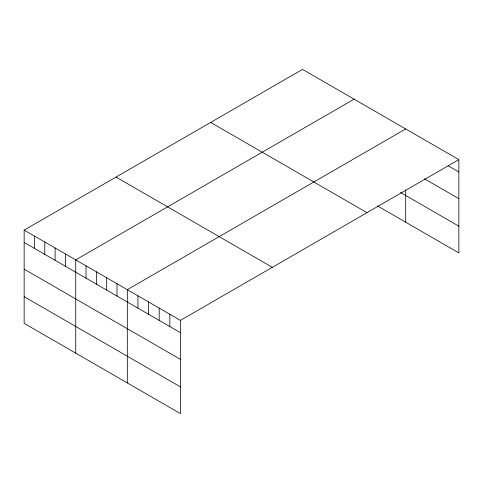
<?xml version="1.0" encoding="UTF-8"?>
<svg xmlns="http://www.w3.org/2000/svg" width="483" height="483" viewBox="0 0 483 483"><rect width="100%" height="100%" fill="white"/><g stroke="black" fill="none" stroke-linecap="round" stroke-linejoin="round"><path stroke-width="0.72" d="M458.85 159.631L180.461 320.362L180.461 413.611L24.15 323.369L24.15 230.113L302.539 69.389L458.85 159.631L458.85 252.887L377.332 205.824M354.124 99.166L75.734 259.896L75.734 353.151M405.702 128.949L127.313 289.673L127.313 382.928M448.218 165.82L458.85 171.96M424.46 178.813L458.85 198.664M400.546 192.518L458.85 226.177M210.673 122.428L366.983 212.671M116.017 177.074L272.327 267.316M24.15 230.113L180.461 320.362M24.15 242.442L180.461 332.684M24.15 269.146L180.461 359.394M24.15 296.665L180.461 386.907M405.702 189.855L405.702 222.204M169.829 314.222L169.829 326.55M159.203 308.088L159.203 320.41M148.571 301.947L148.571 314.276M137.945 295.813L137.945 308.142M117.001 283.72L117.001 296.049M106.683 277.761L106.683 290.09M96.365 271.808L96.365 284.137M86.046 265.849L86.046 278.178M65.416 253.937L65.416 266.266M55.098 247.984L55.098 260.307M44.78 242.025L44.78 254.354M34.468 236.072L34.468 248.395"/></g></svg>
